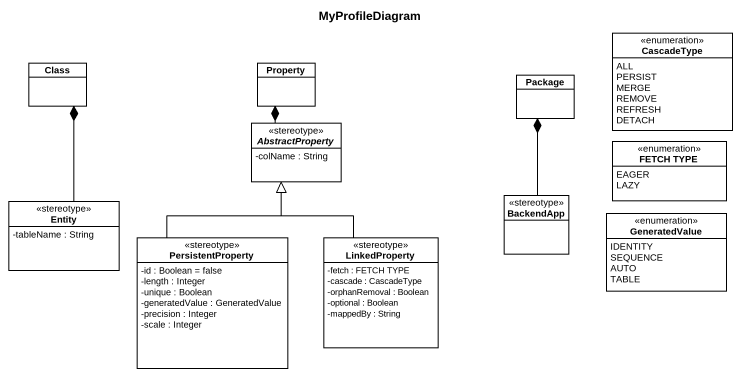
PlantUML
@startuml
title MyProfileDiagram
hide circle
hide empty members
skinparam classAttributeIconSize 0
enum CascadeType {
  ALL
  PERSIST
  MERGE
  REMOVE
  REFRESH
  DETACH
}
class "Class" as Class_
class Property
class "Package" as Package_
abstract class AbstractProperty <<stereotype>> {
  -colName : String
}
enum "FETCH TYPE" as FETCH_TYPE {
  EAGER
  LAZY
}
class BackendApp <<stereotype>>
class "Entity" as Entity_ <<stereotype>> {
  -tableName : String
}
class PersistentProperty <<stereotype>> {
  -id : Boolean = false
  -length : Integer
  -unique : Boolean
  -generatedValue : GeneratedValue
  -precision : Integer
  -scale : Integer
}
class LinkedProperty <<stereotype>> {
  -fetch : FETCH TYPE
  -cascade : CascadeType
  -orphanRemoval : Boolean
  -optional : Boolean
  -mappedBy : String
}
enum GeneratedValue {
  IDENTITY
  SEQUENCE
  AUTO
  TABLE
}
AbstractProperty -up-* Property
BackendApp -up-* Package_
Entity_ -up-* Class_
PersistentProperty -up-|> AbstractProperty
LinkedProperty -up-|> AbstractProperty
@enduml
